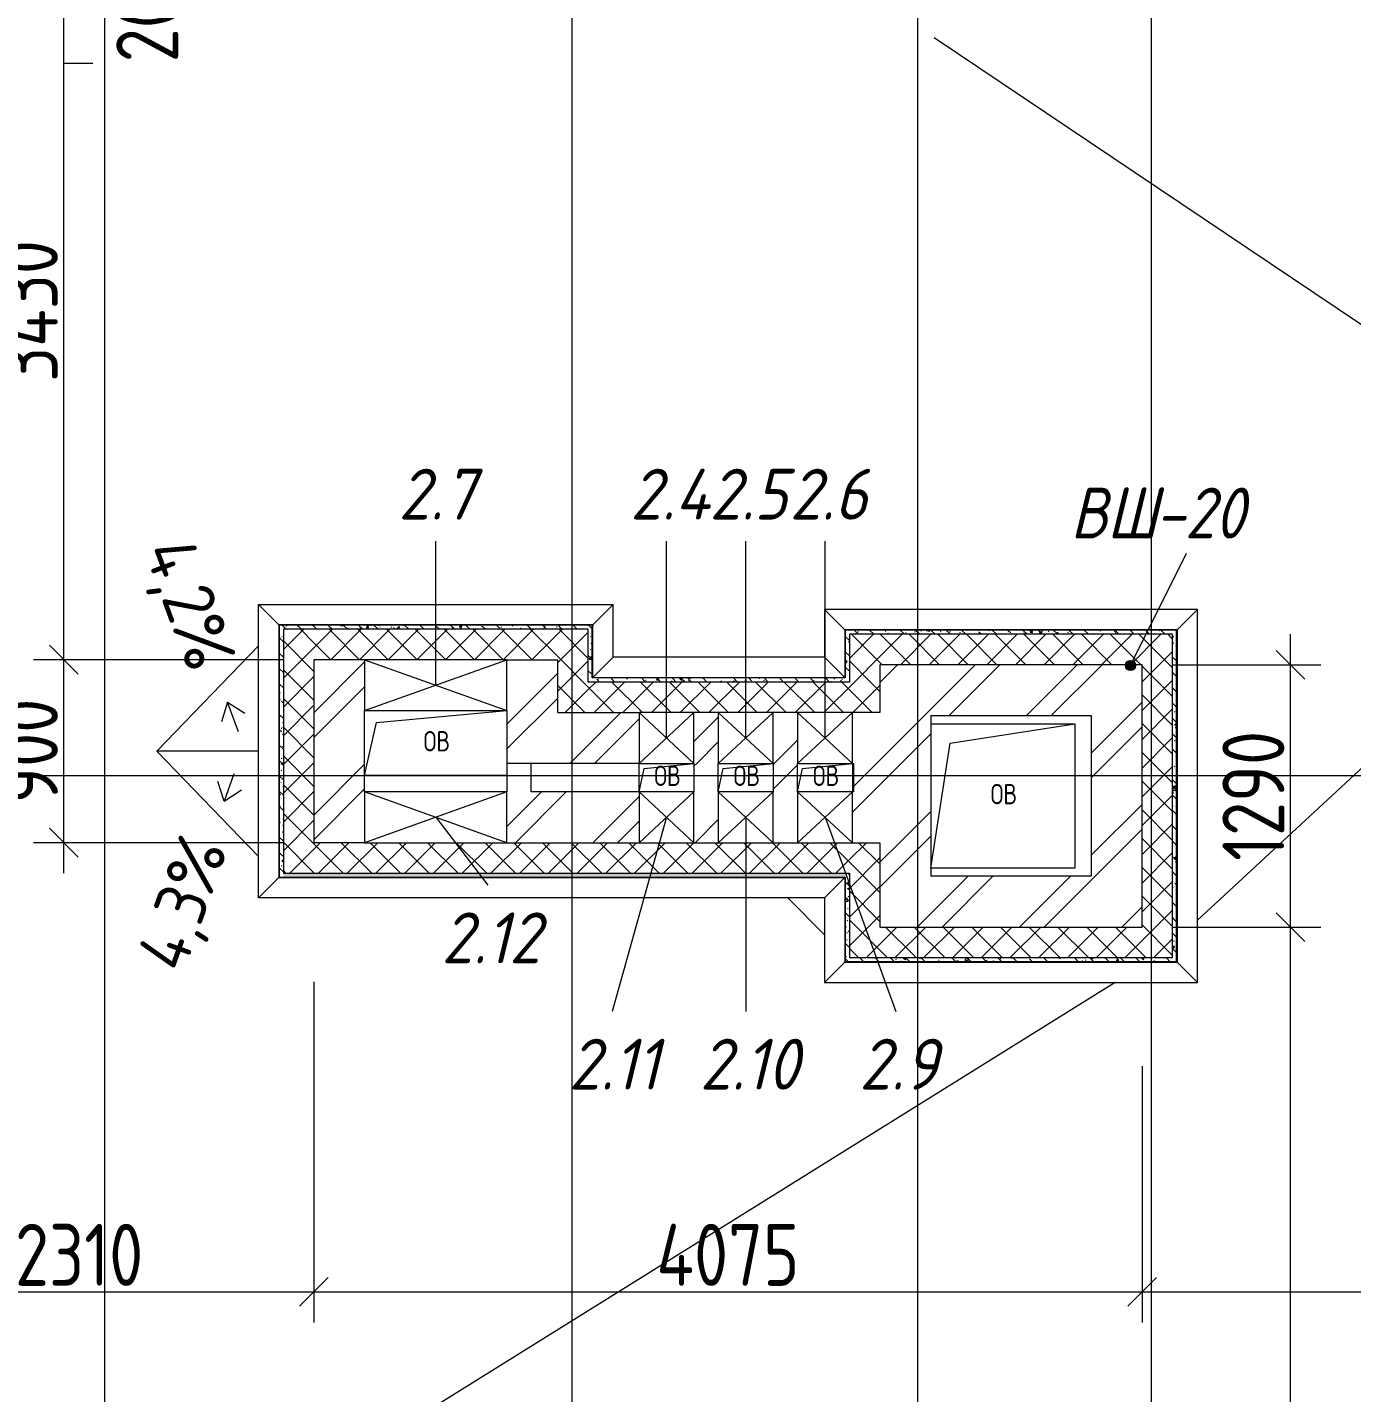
# Model space of a CAD drawing. Header units: millimetres. Extents: x -68946 to 690821, y -552984 to 293768.
# Drawn here: x 101087 to 107604, y -511241 to -504526 of the extents above; entities that cross this region are included whole.
import ezdxf

# ---------------------------------------------------------------- set-up
doc = ezdxf.new("R2010")
doc.units = ezdxf.units.MM
doc.linetypes.add('ADSK_Линия сетки', pattern=[2500, 2000, -250, 0, -250])
doc.layers.get('Defpoints').update_dxf_attribs({"color": 250})
for name, color, linetype, lineweight in [('Аннотация', 250, 'Continuous', 20), ('Крыша', 7, 'Continuous', 5), ('Марки окон', 7, 'Continuous', 9), ('Ограждение', 7, 'Continuous', 5), ('Окна', 7, 'Continuous', 5), ('Оси', 250, 'Continuous', 9), ('Перекрытие', 7, 'Continuous', 9), ('Размеры', 7, 'Continuous', 9), ('Стены внутренние', 7, 'Continuous', 9), ('Стены наружные', 7, 'Continuous', 9), ('Стены отделка', 7, 'Continuous', 13), ('Стены перегородки', 7, 'Continuous', 13), ('Стены штриховка', 250, 'Continuous', 9), ('Узлы', 250, 'Continuous', 18)]:
    doc.layers.add(name, color=color, linetype=linetype, lineweight=lineweight)
doc.styles.add('GOST Common_2', font='', dxfattribs={"width": 0.8, "height": 350})
doc.styles.add('GOST Common_I', font='', dxfattribs={"width": 0.9, "height": 250})
doc.styles.add('ISOCPEUR', font='isocpeur.ttf', dxfattribs={"width": 0.8, "height": 100})
doc.styles.add('ISOCPEUR_1', font='isocpeur.ttf', dxfattribs={"width": 0.9, "height": 250})
doc.styles.add('ISOCPEUR_I', font='isocpeui.ttf', dxfattribs={"width": 0.9, "height": 12.5})
doc.styles.add('А3', font='ГОСТ тип А.ttf')
doc.styles.get('GOST Common_2').set_extended_font_data('GOST Common')
doc.styles.get('GOST Common_I').set_extended_font_data('GOST Common', italic=True)
doc.dimstyles.new('ADSK_Основной_2_мм', dxfattribs={"dimscale": 304.8, "dimtxt": 201.142999, "dimasz": 0.463911, "dimexe": 0.492126, "dimexo": 0.492126, "dimgap": 0.098425, "dimtad": 1, "dimdec": 0, "dimdsep": 46, "dimtxsty": 'GOST Common_2', "dimblk1": 'OBLIQUE', "dimblk2": 'OBLIQUE', "dimsah": 1, "dimcen": 0.09, "dimdle": 0.492126, "dimazin": 0, "dimtfac": 1, "dimtdec": 4, "dimtix": 1, "dimtmove": 1, "dimatfit": 3, "dimfxl": 1, "dimtvp": 1, "dimtolj": 1, "dimtzin": 0, "dimlwd": 9, "dimlwe": 9, "dimarcsym": 2})
doc.dimstyles.new('ADSK_Основной_2_мм_1', dxfattribs={"dimscale": 304.8, "dimtxt": 201.142999, "dimasz": 0.463911, "dimexe": 0.492126, "dimexo": 0.492126, "dimgap": 0.098425, "dimtad": 1, "dimdec": 0, "dimdsep": 46, "dimtxsty": 'GOST Common_2', "dimblk1": 'OBLIQUE', "dimblk2": 'OBLIQUE', "dimsah": 1, "dimcen": 0.09, "dimdle": 0.492126, "dimazin": 0, "dimtfac": 1, "dimtdec": 4, "dimtix": 1, "dimtmove": 0, "dimatfit": 3, "dimfxl": 1, "dimtvp": 1, "dimtolj": 1, "dimtzin": 0, "dimlwd": 9, "dimlwe": 9, "dimarcsym": 2})
pattern_1 = [(45, (23667.23, -543980.64), (-251.4472, 251.4472), []), (45, (23667.23, -543599.64), (-251.4472, 251.4472), [])]
pattern_2 = [(45, (23667.23, -543980.64), (-70.71068, 70.71068), []), (135, (23667.23, -543980.64), (-70.71068, -70.71068), [])]
pattern_3 = [(135, (23667.23, -543980.64), (-75.43415, -75.43415), [106.68, -17.78, 3.556, -17.78]), (135, (23667.23, -543905.25), (-75.43415, -75.43415), []), (50, (23667.23, -543980.64), (127.52922, -11.15758), [13.335, -146.685]), (355, (23667.23, -543980.64), (-24.66966, 133.74002), [10.668, -117.348]), (100.451, (23677.86, -543981.57), (102.85973, 122.58178), [11.333, -124.663]), (46.184, (23667.23, -543945.08), (189.75516, -29.43036), [20.002, -220.027]), (96.636, (23683.04, -543947.53), (166.1822, 173.1996), [17, -186.995]), (351.184, (23667.23, -543945.08), (166.18393, 173.19757), [16.002, -176.022]), (21, (23685.01, -543953.97), (106.13027, -71.58603), [13.335, -146.685]), (326, (23685.01, -543953.97), (43.26188, 128.93175), [10.668, -117.348]), (71.451, (23693.85, -543959.94), (149.39198, 57.34505), [11.333, -124.663]), (37.5, (23667.23, -543980.64), (2.162228, 59.188357), [3.353, -112.573, 3.353, -115.773, -117.793]), (37.5, (23667.23, -543980.64), (2.162228, 59.188357), [-235.052, 3.353, -114.44]), (7.5, (23667.23, -543980.64), (46.773857, 70.126152), [3.353, -64.567, 3.353, -109.906, -44.895]), (7.5, (23667.23, -543980.64), (46.773857, 70.126152), [-181.178, 3.353, -41.542]), (327.5, (23627.58, -543980.64), (94.913671, -4.010093), [3.353, -41.097, 3.353, -135.331, -184.023]), (327.5, (23627.58, -543980.64), (94.913671, -4.010093), [-183.134, 3.353, -180.67]), (317.5, (23609.8, -543980.64), (103.69057, 17.79882), [3.353, -54.432, 3.353, -88.748, -130.683]), (317.5, (23609.8, -543980.64), (103.69057, 17.79882), [-149.885, 3.353, -127.33])]

# ---------------------------------------------------------------- blocks, each defined once
blk = doc.blocks.new('Ограждение - Ограждение-35939324-АР3_Кладочный план кровли _17_930 С2-3')
at = {"layer": 'Ограждение'}
for p, q in [((78557.9, 35173), (78557.9, 36617)), ((78657.9, 36517), (78557.9, 36617)), ((78557.9, 36617), (80302, 36617)), ((80202, 36517), (80302, 36617)), ((80302, 36357), (80302, 36617)), ((81443, 36492), (81343, 36592)), ((81343, 36592), (81343, 36357)), ((83177, 36592), (81343, 36592)), ((83177, 36592), (83077, 36492)), ((83177, 34758), (83177, 36592)), ((78657.9, 36517), (78657.9, 36515)), ((78659.9, 36517), (78657.9, 36517)), ((80202, 36517), (80200, 36517)), ((80202, 36517), (80202, 36515)), ((81443, 36490), (81443, 36492)), ((81443, 36492), (81445, 36492)), ((83075, 36492), (83077, 36492)), ((83077, 36492), (83077, 36490)), ((80202, 36257), (80302, 36357)), ((81343, 36357), (80302, 36357)), ((81443, 36257), (81343, 36357)), ((78657.9, 35273), (78557.9, 35173)), ((78657.9, 35275), (78657.9, 35273)), ((78657.9, 35273), (78659.9, 35273)), ((81343, 35173), (81443, 35273)), ((81343, 35173), (78557.9, 35173)), ((81343, 35173), (81343, 34758)), ((81443, 34858), (81343, 34758)), ((81443, 34858), (81443, 34860)), ((81445, 34858), (81443, 34858)), ((83077, 34858), (83075, 34858)), ((83077, 34860), (83077, 34858)), ((83077, 34858), (83177, 34758)), ((81343, 34758), (83177, 34758))]:
    blk.add_line(p, q, dxfattribs=at)
blk = doc.blocks.new('_Wn_-As_OpeningMEP_floor__Rectangular - _Wn_-As_OpeningMEP_floor__Rectangular-32466842-АР3_Кладочный план кровли _17_930 С2-3')
at = {"layer": 'Узлы', "lineweight": 5}
for p, q in [((-291.8, 151.8), (350, 210)), ((-350, -110), (-291.8, 151.8))]:
    blk.add_line(p, q, dxfattribs=at)
blk = doc.blocks.new('_Wn_-As_OpeningMEP_floor__Rectangular - _Wn_-As_OpeningMEP_floor__Rectangular-V30-АР3_Кладочный план кровли _17_930 С2-3')
at = {"layer": 'Узлы', "lineweight": 5}
for p, q in [((-135, -20), (-110.5, 95.5)), ((-110.5, 95.5), (135, 120))]:
    blk.add_line(p, q, dxfattribs=at)
blk = doc.blocks.new('_Wn_-As_OpeningMEP_floor__Rectangular - _Wn_-As_OpeningMEP_floor__Rectangular-37444768-АР3_Кладочный план кровли _17_930 С2-3')
at = {"layer": 'Узлы', "lineweight": 5}
for p, q in [((-259.9, 309.9), (355, 405)), ((-355, -305), (-259.9, 309.9))]:
    blk.add_line(p, q, dxfattribs=at)
blk = doc.blocks.new('_Wn_-As_OpeningMEP_wall__Rectangular - _Wn_-As_OpeningMEP_wall__Rectangular-38106020-АР3_Кладочный план кровли _17_930 С2-3')
at = {"layer": 'Узлы', "lineweight": 5}
for p, q in [((135, -125), (-135, 125)), ((135, 125), (-135, -125)), ((-135, 125), (-135, -125)), ((135, -125), (135, 125))]:
    blk.add_line(p, q, dxfattribs=at)
at = {"layer": 'Узлы'}
for p, q in [((135, 125), (-135, 125)), ((-135, 125), (-135, -125)), ((135, -125), (135, 125)), ((-135, -125), (135, -125))]:
    blk.add_line(p, q, dxfattribs=at)
blk = doc.blocks.new('_Wn_-As_OpeningMEP_wall__Rectangular - _Wn_-As_OpeningMEP_wall__Rectangular-38106554-АР3_Кладочный план кровли _17_930 С2-3')
at = {"layer": 'Узлы', "lineweight": 5}
for p, q in [((350, -125), (-350, 125)), ((350, 125), (-350, -125)), ((-350, 125), (-350, -125)), ((350, -125), (350, 125))]:
    blk.add_line(p, q, dxfattribs=at)
at = {"layer": 'Узлы'}
for p, q in [((350, 125), (-350, 125)), ((-350, 125), (-350, -125)), ((350, -125), (350, 125)), ((-350, -125), (350, -125))]:
    blk.add_line(p, q, dxfattribs=at)
blk = doc.blocks.new('_Wn_-As_OpeningMEP_floor__Rectangular - _Wn_-As_OpeningMEP_floor__Rectangular-38107255-АР3_Кладочный план кровли _17_930 С2-3')
at = {"layer": 'Узлы', "lineweight": 5}
for p, q in [((-259.9, 309.9), (355, 405)), ((-355, -305), (-259.9, 309.9))]:
    blk.add_line(p, q, dxfattribs=at)
blk = doc.blocks.new('_Oblique')
at = {"color": 0, "linetype": 'ByBlock', "lineweight": -2}
blk.add_line((-0.5, -0.5), (0.5, 0.5), dxfattribs=at)
blk = doc.blocks.new('*D6243')
at = {"layer": 'Defpoints', "color": 0, "lineweight": 30, "transparency": 16777216}
for p in [(102497.2, -509069.6), (100187.2, -509154.6), (102497.2, -510745.1)]:
    blk.add_point(p, dxfattribs=at)
at = {"layer": 'Размеры', "color": 0, "lineweight": 9, "transparency": 16777216}
for p, q in [((102497.2, -509219.6), (102497.2, -510895.1)), ((100187.2, -509304.6), (100187.2, -510895.1)), ((100037.2, -510745.1), (102647.2, -510745.1))]:
    blk.add_line(p, q, dxfattribs=at)
at = {"layer": 'Размеры', "color": 0, "lineweight": 9, "transparency": 16777216, "xscale": 141.4, "yscale": 141.4, "zscale": 141.4, "rotation": 180}
blk.add_blockref('_Oblique', (100187.2, -510745.1), dxfattribs=at)
at = {"layer": 'Размеры', "color": 0, "lineweight": 9, "transparency": 16777216, "xscale": 141.4, "yscale": 141.4, "zscale": 141.4}
blk.add_blockref('_Oblique', (102497.2, -510745.1), dxfattribs=at)
at = {"layer": 'Размеры', "color": 0, "transparency": 16777216, "insert": (101342.2, -510562.7), "char_height": 304.8, "width": 605.475, "attachment_point": 5, "style": 'А3'}
blk.add_mtext('\\A1;2310', dxfattribs=at)
blk = doc.blocks.new('*D6244')
at = {"layer": 'Defpoints', "color": 0, "lineweight": 30, "transparency": 16777216}
for p in [(102497.2, -509069.6), (106572.2, -509484.6), (106572.2, -510745.1)]:
    blk.add_point(p, dxfattribs=at)
at = {"layer": 'Размеры', "color": 0, "lineweight": 9, "transparency": 16777216}
for p, q in [((102497.2, -509219.6), (102497.2, -510895.1)), ((106572.2, -509634.6), (106572.2, -510895.1)), ((102347.2, -510745.1), (106722.2, -510745.1))]:
    blk.add_line(p, q, dxfattribs=at)
at = {"layer": 'Размеры', "color": 0, "lineweight": 9, "transparency": 16777216, "xscale": 141.4, "yscale": 141.4, "zscale": 141.4, "rotation": 180}
blk.add_blockref('_Oblique', (102497.2, -510745.1), dxfattribs=at)
at = {"layer": 'Размеры', "color": 0, "lineweight": 9, "transparency": 16777216, "xscale": 141.4, "yscale": 141.4, "zscale": 141.4}
blk.add_blockref('_Oblique', (106572.2, -510745.1), dxfattribs=at)
at = {"layer": 'Размеры', "color": 0, "transparency": 16777216, "insert": (104534.7, -510562.7), "char_height": 304.8, "width": 625.93, "attachment_point": 5, "style": 'А3'}
blk.add_mtext('\\A1;4075', dxfattribs=at)
blk = doc.blocks.new('*D6245')
at = {"layer": 'Defpoints', "color": 0, "lineweight": 30, "transparency": 16777216}
for p in [(109547.3, -508965.6), (106572.2, -509484.6), (109547.3, -510745.1)]:
    blk.add_point(p, dxfattribs=at)
at = {"layer": 'Размеры', "color": 0, "lineweight": 9, "transparency": 16777216}
for p, q in [((109547.3, -509115.6), (109547.3, -510895.1)), ((106572.2, -509634.6), (106572.2, -510895.1)), ((106422.2, -510745.1), (109697.3, -510745.1))]:
    blk.add_line(p, q, dxfattribs=at)
at = {"layer": 'Размеры', "color": 0, "lineweight": 9, "transparency": 16777216, "xscale": 141.4, "yscale": 141.4, "zscale": 141.4, "rotation": 180}
blk.add_blockref('_Oblique', (106572.2, -510745.1), dxfattribs=at)
at = {"layer": 'Размеры', "color": 0, "lineweight": 9, "transparency": 16777216, "xscale": 141.4, "yscale": 141.4, "zscale": 141.4}
blk.add_blockref('_Oblique', (109547.3, -510745.1), dxfattribs=at)
at = {"layer": 'Размеры', "color": 0, "transparency": 16777216, "insert": (108059.8, -510562.7), "char_height": 304.8, "width": 605.475, "attachment_point": 5, "style": 'А3'}
blk.add_mtext('\\A1;2975', dxfattribs=at)
blk = doc.blocks.new('*D6372')
at = {"layer": 'Defpoints', "color": 0, "lineweight": 30, "transparency": 16777216}
for p in [(106572.2, -508950.6), (107302.4, -508950.6), (107202.4, -517555.6)]:
    blk.add_point(p, dxfattribs=at)
at = {"layer": 'Размеры', "color": 0, "lineweight": 9, "transparency": 16777216}
for p, q in [((107302.4, -517705.6), (107302.4, -508800.6)), ((106722.2, -508950.6), (107452.4, -508950.6)), ((107352.4, -517555.6), (107452.4, -517555.6))]:
    blk.add_line(p, q, dxfattribs=at)
at = {"layer": 'Размеры', "color": 0, "lineweight": 9, "transparency": 16777216, "xscale": 141.4, "yscale": 141.4, "zscale": 141.4}
for p, rotation in [((107302.4, -508950.6), 90), ((107302.4, -517555.6), 270)]:
    blk.add_blockref('_Oblique', p, dxfattribs=dict(at, rotation=rotation))
at = {"layer": 'Размеры', "color": 0, "transparency": 16777216, "insert": (107120, -513253.1), "char_height": 304.8, "width": 605.475, "attachment_point": 5, "rotation": 90, "style": 'А3'}
blk.add_mtext('\\A1;8605', dxfattribs=at)
blk = doc.blocks.new('*D6373')
at = {"layer": 'Defpoints', "color": 0, "lineweight": 30, "transparency": 16777216}
for p in [(106572.2, -507660.6), (107302.4, -507660.6), (106572.2, -508950.6)]:
    blk.add_point(p, dxfattribs=at)
at = {"layer": 'Размеры', "color": 0, "lineweight": 9, "transparency": 16777216}
for p, q in [((107302.4, -509100.6), (107302.4, -507510.6)), ((106722.2, -507660.6), (107452.4, -507660.6)), ((106722.2, -508950.6), (107452.4, -508950.6))]:
    blk.add_line(p, q, dxfattribs=at)
at = {"layer": 'Размеры', "color": 0, "lineweight": 9, "transparency": 16777216, "xscale": 141.4, "yscale": 141.4, "zscale": 141.4}
for p, rotation in [((107302.4, -507660.6), 90), ((107302.4, -508950.6), 270)]:
    blk.add_blockref('_Oblique', p, dxfattribs=dict(at, rotation=rotation))
at = {"layer": 'Размеры', "color": 0, "transparency": 16777216, "insert": (107120, -508305.6), "char_height": 304.8, "width": 560.473, "attachment_point": 5, "rotation": 90, "style": 'А3'}
blk.add_mtext('\\A1;1290', dxfattribs=at)
blk = doc.blocks.new('*D6374')
at = {"layer": 'Defpoints', "color": 0, "lineweight": 30, "transparency": 16777216}
for p in [(101267.6, -507635.6), (102497.2, -507635.6), (102497.2, -508535.6)]:
    blk.add_point(p, dxfattribs=at)
at = {"layer": 'Размеры', "color": 0, "lineweight": 9, "transparency": 16777216}
for p, q in [((101267.6, -508685.6), (101267.6, -507485.6)), ((102347.2, -507635.6), (101117.6, -507635.6)), ((102347.2, -508535.6), (101117.6, -508535.6))]:
    blk.add_line(p, q, dxfattribs=at)
at = {"layer": 'Размеры', "color": 0, "lineweight": 9, "transparency": 16777216, "xscale": 141.4, "yscale": 141.4, "zscale": 141.4}
for p, rotation in [((101267.6, -507635.6), 90), ((101267.6, -508535.6), 270)]:
    blk.add_blockref('_Oblique', p, dxfattribs=dict(at, rotation=rotation))
at = {"layer": 'Размеры', "color": 0, "transparency": 16777216, "insert": (101085.2, -508085.6), "char_height": 304.8, "width": 454.106, "attachment_point": 5, "rotation": 90, "style": 'А3'}
blk.add_mtext('\\A1;900', dxfattribs=at)
blk = doc.blocks.new('*D6375')
at = {"layer": 'Defpoints', "color": 0, "lineweight": 30, "transparency": 16777216}
for p in [(101167.6, -504205.6), (101267.6, -504205.6), (102497.2, -507635.6)]:
    blk.add_point(p, dxfattribs=at)
at = {"layer": 'Размеры', "color": 0, "lineweight": 9, "transparency": 16777216}
for p, q in [((101267.6, -507785.6), (101267.6, -504055.6)), ((101317.6, -504205.6), (101417.6, -504205.6)), ((102347.2, -507635.6), (101117.6, -507635.6))]:
    blk.add_line(p, q, dxfattribs=at)
at = {"layer": 'Размеры', "color": 0, "lineweight": 9, "transparency": 16777216, "xscale": 141.4, "yscale": 141.4, "zscale": 141.4}
for p, rotation in [((101267.6, -504205.6), 90), ((101267.6, -507635.6), 270)]:
    blk.add_blockref('_Oblique', p, dxfattribs=dict(at, rotation=rotation))
at = {"layer": 'Размеры', "color": 0, "transparency": 16777216, "insert": (101085.2, -505920.6), "char_height": 304.8, "width": 625.93, "attachment_point": 5, "rotation": 90, "style": 'А3'}
blk.add_mtext('\\A1;3430', dxfattribs=at)
blk = doc.blocks.new('*D6376')
at = {"layer": 'Defpoints', "color": 0, "lineweight": 30, "transparency": 16777216}
for p in [(101167.6, -504005.6), (101267.6, -504005.6), (101167.6, -504205.6)]:
    blk.add_point(p, dxfattribs=at)
at = {"layer": 'Размеры', "color": 0, "lineweight": 9, "transparency": 16777216}
for p, q in [((101267.6, -504355.6), (101267.6, -503855.6)), ((101317.6, -504005.6), (101417.6, -504005.6)), ((101267.6, -504704.1), (101267.6, -504205.6)), ((101317.6, -504205.6), (101417.6, -504205.6)), ((101409, -504704.1), (101267.6, -504704.1))]:
    blk.add_line(p, q, dxfattribs=at)
at = {"layer": 'Размеры', "color": 0, "lineweight": 9, "transparency": 16777216, "xscale": 141.4, "yscale": 141.4, "zscale": 141.4}
for p, rotation in [((101267.6, -504005.6), 90), ((101267.6, -504205.6), 270)]:
    blk.add_blockref('_Oblique', p, dxfattribs=dict(at, rotation=rotation))
at = {"layer": 'Размеры', "color": 0, "transparency": 16777216, "insert": (101525.3, -504698), "char_height": 304.8, "width": 454.106, "attachment_point": 1, "rotation": 90, "line_spacing_factor": 1.022761, "style": 'А3'}
blk.add_mtext('\\A1;200', dxfattribs=at)

msp = doc.modelspace()

# ---------------------------------------------------------------- hatches: boundary and pattern name
at = {"layer": 'Аннотация'}
h = msp.add_hatch(color=256, dxfattribs=at)
edge = h.paths.add_edge_path()
edge.add_arc((106515.4665, -507663.9267), 25, 0, 360)
at = {"layer": 'Стены внутренние', "lineweight": 5}
h = msp.add_hatch(dxfattribs=at)
h.set_pattern_fill('FP_43', color=256, style=0, pattern_type=2)
h.set_pattern_definition(pattern_1)
h.paths.add_polyline_path([(102747.1762, -508535.6404), (102747.1762, -507635.6404), (102497.1762, -507635.6404), (102497.1762, -508535.6404), (102664.5448, -508535.6404)])
h = msp.add_hatch(dxfattribs=at)
h.set_pattern_fill('FP_43', color=256, style=0, pattern_type=2)
h.set_pattern_definition(pattern_1)
h.paths.add_polyline_path([(103447.2298, -508145.6404), (103697.2298, -508145.6404), (103697.2298, -507635.6404), (103447.2298, -507635.6404), (103447.2298, -507885.6404)])
h = msp.add_hatch(dxfattribs=at)
h.set_pattern_fill('FP_43', color=256, style=0, pattern_type=2)
h.set_pattern_definition(pattern_1)
h.paths.add_polyline_path([(105500.0298, -508145.6404), (105532.2298, -508145.6404), (105532.2298, -507660.6404), (105282.2298, -507660.6404), (105282.2298, -508145.6404)])
h = msp.add_hatch(dxfattribs=at)
h.set_pattern_fill('FP_43', color=256, style=0, pattern_type=2)
h.set_pattern_definition(pattern_1)
h.paths.add_polyline_path([(106322.2298, -507910.6404), (106572.2298, -507910.6404), (106572.2298, -507660.6404), (105532.2298, -507660.6404), (105532.2298, -507910.6404), (106208.901, -507910.6404)])
h = msp.add_hatch(dxfattribs=at)
h.set_pattern_fill('FP_43', color=256, style=0, pattern_type=2)
h.set_pattern_definition(pattern_1)
h.paths.add_polyline_path([(103697.2298, -508145.6404), (104097.2298, -508145.6404), (104097.2298, -507895.6404), (103697.2298, -507895.6404)])
h.paths.add_polyline_path([(105282.2298, -508145.6404), (105282.2298, -507895.6404), (105147.2298, -507895.6404), (105147.2298, -508145.6404), (105152.2298, -508145.6404)])
h.paths.add_polyline_path([(104367.2298, -508145.6404), (104487.2298, -508145.6404), (104487.2298, -507895.6404), (104367.2298, -507895.6404), (104367.2298, -508097.0967)])
h.paths.add_polyline_path([(104877.2298, -508145.6404), (104877.2298, -507895.6404), (104757.2298, -507895.6404), (104757.2298, -508145.6404), (104791.1585, -508145.6404)])
h = msp.add_hatch(dxfattribs=at)
h.set_pattern_fill('FP_43', color=256, style=0, pattern_type=2)
h.set_pattern_definition(pattern_1)
h.paths.add_polyline_path([(106572.2298, -508950.6404), (106572.2298, -507910.6404), (106322.2298, -507910.6404), (106322.2298, -508950.6404)])
h = msp.add_hatch(dxfattribs=at)
h.set_pattern_fill('FP_43', color=256, style=0, pattern_type=2)
h.set_pattern_definition(pattern_1)
h.paths.add_polyline_path([(104367.2298, -508285.6404), (104487.2298, -508285.6404), (104487.2298, -508145.6404), (104367.2298, -508145.6404), (104367.2298, -508233.5988)])
h = msp.add_hatch(dxfattribs=at)
h.set_pattern_fill('FP_43', color=256, style=0, pattern_type=2)
h.set_pattern_definition(pattern_1)
h.paths.add_polyline_path([(104757.2298, -508285.6404), (104877.2298, -508285.6404), (104877.2298, -508145.6404), (104757.2298, -508145.6404), (104757.2298, -508233.5988)])
h = msp.add_hatch(dxfattribs=at)
h.set_pattern_fill('FP_43', color=256, style=0, pattern_type=2)
h.set_pattern_definition(pattern_1)
h.paths.add_polyline_path([(105152.2298, -508285.6404), (105532.2298, -508285.6404), (105532.2298, -508145.6404), (105152.2298, -508145.6404), (105152.2298, -508233.5988)])
h = msp.add_hatch(dxfattribs=at)
h.set_pattern_fill('FP_43', color=256, style=0, pattern_type=2)
h.set_pattern_definition(pattern_1)
h.paths.add_polyline_path([(105500.0298, -508535.6404), (105532.2298, -508535.6404), (105532.2298, -508285.6404), (105147.2298, -508285.6404), (105147.2298, -508535.6404), (105282.2298, -508535.6404)])
h.paths.add_polyline_path([(104082.2873, -508535.6404), (104097.2298, -508535.6404), (104097.2298, -508285.6404), (103447.1762, -508285.6595), (103447.1762, -508535.6404)])
h.paths.add_polyline_path([(104367.2298, -508535.6404), (104487.2298, -508535.6404), (104487.2298, -508285.6404), (104367.2298, -508285.6404), (104367.2298, -508415.258)])
h.paths.add_polyline_path([(104757.2298, -508535.6404), (104877.2298, -508535.6404), (104877.2298, -508285.6404), (104757.2298, -508285.6404), (104757.2298, -508478.4466)])
h = msp.add_hatch(dxfattribs=at)
h.set_pattern_fill('FP_43', color=256, style=0, pattern_type=2)
h.set_pattern_definition(pattern_1)
h.paths.add_polyline_path([(105532.2298, -508700.6404), (105532.2298, -508535.6404), (105282.2298, -508535.6404), (105282.2298, -508700.6404), (105500.0298, -508700.6404)])
h = msp.add_hatch(dxfattribs=at)
h.set_pattern_fill('FP_43', color=256, style=0, pattern_type=2)
h.set_pattern_definition(pattern_1)
h.paths.add_polyline_path([(106322.2298, -508950.6404), (106322.2298, -508700.6404), (105282.2298, -508700.6404), (105282.2298, -508950.6404), (105500.0298, -508950.6404)])
at = {"layer": 'Стены наружные', "lineweight": 5}
h = msp.add_hatch(dxfattribs=at)
h.set_pattern_fill('FP_48', color=256, style=0, pattern_type=2)
h.set_pattern_definition(pattern_3)
h.paths.add_polyline_path([(102327.1762, -508705.6404), (102347.1762, -508705.6404), (102347.1762, -507465.6404), (102327.1762, -507465.6404), (102327.1762, -507681.1631)])
h = msp.add_hatch(dxfattribs=at)
h.set_pattern_fill('FP_48', color=256, style=0, pattern_type=2)
h.set_pattern_definition(pattern_3)
h.paths.add_polyline_path([(103697.2298, -507485.6404), (103847.2298, -507485.6404), (103847.2298, -507463.6404), (103697.2298, -507463.6404), (103697.2298, -507465.6404), (102497.1762, -507465.6404), (102497.1762, -507463.6404), (102347.1762, -507463.6404), (102347.1762, -507485.6404), (102664.5448, -507485.6404)])
h = msp.add_hatch(dxfattribs=at)
h.set_pattern_fill('FP_33', color=256, style=0, pattern_type=2)
h.set_pattern_definition(pattern_2)
h.paths.add_polyline_path([(102497.1762, -508685.6404), (102497.1762, -507485.6404), (102347.1762, -507485.6404), (102347.1762, -508685.6404)])
h = msp.add_hatch(dxfattribs=at)
h.set_pattern_fill('FP_33', color=256, style=0, pattern_type=2)
h.set_pattern_definition(pattern_2)
h.paths.add_polyline_path([(102664.5448, -507635.6404), (103697.2298, -507635.6404), (103697.2298, -507485.6404), (102497.1762, -507485.6404), (102497.1762, -507635.6404)])
h = msp.add_hatch(dxfattribs=at)
h.set_pattern_fill('FP_33', color=256, style=0, pattern_type=2)
h.set_pattern_definition(pattern_2)
h.paths.add_polyline_path([(103847.2298, -507895.6404), (103847.2298, -507485.6404), (103697.2298, -507485.6404), (103697.2298, -507895.6404)])
h = msp.add_hatch(dxfattribs=at)
h.set_pattern_fill('FP_48', color=256, style=0, pattern_type=2)
h.set_pattern_definition(pattern_3)
h.paths.add_polyline_path([(103867.2298, -507745.6404), (103867.2298, -507465.6404), (103847.2298, -507465.6404), (103847.2298, -507745.6404)])
h = msp.add_hatch(dxfattribs=at)
h.set_pattern_fill('FP_48', color=256, style=0, pattern_type=2)
h.set_pattern_definition(pattern_3)
h.paths.add_polyline_path([(105112.2298, -507725.6404), (105132.2298, -507725.6404), (105132.2298, -507490.6404), (105112.2298, -507490.6404), (105112.2298, -507723.6404)])
h = msp.add_hatch(dxfattribs=at)
h.set_pattern_fill('FP_48', color=256, style=0, pattern_type=2)
h.set_pattern_definition(pattern_3)
h.paths.add_polyline_path([(106742.2298, -507510.6404), (106742.2298, -507490.6404), (105282.2298, -507490.6404), (105282.2298, -507488.6404), (105132.2298, -507488.6404), (105132.2298, -507510.6404), (106722.2298, -507510.6404)])
h = msp.add_hatch(dxfattribs=at)
h.set_pattern_fill('FP_33', color=256, style=0, pattern_type=2)
h.set_pattern_definition(pattern_2)
h.paths.add_polyline_path([(105282.2298, -507745.6404), (105282.2298, -507510.6404), (105132.2298, -507510.6404), (105132.2298, -507745.6404)])
h = msp.add_hatch(dxfattribs=at)
h.set_pattern_fill('FP_33', color=256, style=0, pattern_type=2)
h.set_pattern_definition(pattern_2)
h.paths.add_polyline_path([(105282.2298, -507660.6404), (106722.2298, -507660.6404), (106722.2298, -507510.6404), (105282.2298, -507510.6404)])
h = msp.add_hatch(dxfattribs=at)
h.set_pattern_fill('FP_48', color=256, style=0, pattern_type=2)
h.set_pattern_definition(pattern_3)
h.paths.add_polyline_path([(106742.2298, -509120.6404), (106742.2298, -507660.6404), (106744.2298, -507660.6404), (106744.2298, -507510.6404), (106722.2298, -507510.6404), (106722.2298, -509120.6404)])
h = msp.add_hatch(dxfattribs=at)
h.set_pattern_fill('FP_33', color=256, style=0, pattern_type=2)
h.set_pattern_definition(pattern_2)
h.paths.add_polyline_path([(106722.2298, -509100.6404), (106722.2298, -507660.6404), (106572.2298, -507660.6404), (106572.2298, -509100.6404)])
h = msp.add_hatch(dxfattribs=at)
h.set_pattern_fill('FP_33', color=256, style=0, pattern_type=2)
h.set_pattern_definition(pattern_2)
h.paths.add_polyline_path([(104097.2298, -507895.6404), (105282.2298, -507895.6404), (105282.2298, -507745.6404), (103847.2298, -507745.6404), (103847.2298, -507895.6404), (104082.2873, -507895.6404)])
h = msp.add_hatch(dxfattribs=at)
h.set_pattern_fill('FP_48', color=256, style=0, pattern_type=2)
h.set_pattern_definition(pattern_3)
h.paths.add_polyline_path([(103869.2298, -507745.6404), (105132.2298, -507745.6404), (105132.2298, -507725.6404), (103867.2298, -507725.6404), (103867.2298, -507745.6404)])
h = msp.add_hatch(dxfattribs=at)
h.set_pattern_fill('FP_33', color=256, style=0, pattern_type=2)
h.set_pattern_definition(pattern_2)
h.paths.add_polyline_path([(105110.2298, -508685.6404), (105132.2298, -508685.6404), (105132.2298, -508535.6404), (102497.1762, -508535.6404), (102497.1762, -508685.6404), (104791.1585, -508685.6404)])
h = msp.add_hatch(dxfattribs=at)
h.set_pattern_fill('FP_33', color=256, style=0, pattern_type=2)
h.set_pattern_definition(pattern_2)
h.paths.add_polyline_path([(105282.2298, -509100.6404), (105282.2298, -508535.6404), (105132.2298, -508535.6404), (105132.2298, -509100.6404)])
h = msp.add_hatch(dxfattribs=at)
h.set_pattern_fill('FP_48', color=256, style=0, pattern_type=2)
h.set_pattern_definition(pattern_3)
h.paths.add_polyline_path([(102497.1762, -508707.6404), (102497.1762, -508705.6404), (105112.2298, -508705.6404), (105112.2298, -508685.6404), (102347.1762, -508685.6404), (102347.1762, -508707.6404)])
h = msp.add_hatch(dxfattribs=at)
h.set_pattern_fill('FP_48', color=256, style=0, pattern_type=2)
h.set_pattern_definition(pattern_3)
h.paths.add_polyline_path([(105132.2298, -509120.6404), (105132.2298, -508685.6404), (105112.2298, -508685.6404), (105112.2298, -509120.6404)])
h = msp.add_hatch(dxfattribs=at)
h.set_pattern_fill('FP_33', color=256, style=0, pattern_type=2)
h.set_pattern_definition(pattern_2)
h.paths.add_polyline_path([(106572.2298, -509100.6404), (106572.2298, -508950.6404), (105282.2298, -508950.6404), (105282.2298, -509100.6404), (105500.0298, -509100.6404)])
h = msp.add_hatch(dxfattribs=at)
h.set_pattern_fill('FP_48', color=256, style=0, pattern_type=2)
h.set_pattern_definition(pattern_3)
h.paths.add_polyline_path([(105132.2298, -509122.6404), (105282.2298, -509122.6404), (105282.2298, -509120.6404), (106572.2298, -509120.6404), (106572.2298, -509122.6404), (106722.2298, -509122.6404), (106722.2298, -509100.6404), (105132.2298, -509100.6404), (105132.2298, -509120.6404)])

# ---------------------------------------------------------------- linework, layer by layer
at = {"layer": 'Аннотация'}
msp.add_line((106515.4665, -507663.9267), (106791.481, -507111.9353), dxfattribs=at)
msp.add_circle((106515.4665, -507663.9267), 25, dxfattribs=at)
at = {"layer": 'Крыша'}
for p, q in [((105549.5773, -504575.6404), (108842.1207, -506787.9803)), ((108861.1477, -507049.1907), (106844.2298, -508916.0338)), ((101725.1762, -508085.6404), (102225.1762, -507567.3071)), ((102225.1762, -508603.9737), (101725.1762, -508085.6404)), ((102225.1762, -508085.6404), (101725.1762, -508085.6404)), ((105010.2298, -508988.6404), (104829.2298, -508807.6404)), ((106439.4366, -509222.6404), (94533.8669, -516637.3638))]:
    msp.add_line(p, q, dxfattribs=at)
at = {"layer": 'Марки окон'}
for p, q in [((103097.1762, -507760.6404), (103097.2074, -507052.9091)), ((104232.2298, -508020.6404), (104232.2298, -507052.9091)), ((104622.2298, -508020.6404), (104622.2485, -507052.9091)), ((105012.2298, -508020.6404), (105012.2361, -507052.9091)), ((103097.1762, -508410.6404), (103353.6426, -508744.983)), ((104232.2298, -508410.6404), (103964.5981, -509366.1997)), ((104622.2298, -508410.6404), (104622.2298, -509366.1997)), ((105012.2298, -508410.6404), (105359.9208, -509366.1997))]:
    msp.add_line(p, q, dxfattribs=at)
at = {"layer": 'Оси', "linetype": 'ADSK_Линия сетки', "ltscale": 100}
for p, q in [((101467.2298, -482778.6358), (101467.2298, -548529.072)), ((103767.2298, -482778.6358), (103767.2298, -547719.4803)), ((105467.2298, -482778.6358), (105467.2298, -547719.4803)), ((106617.23, -482778.6358), (106617.23, -547719.4803)), ((88763.207, -508205.64), (180488.1093, -508205.64))]:
    msp.add_line(p, q, dxfattribs=at)
at = {"layer": 'Перекрытие'}
for p, q in [((102747.1762, -507885.6995), (103447.1762, -507885.6995)), ((103447.1762, -507885.6995), (103447.1762, -508205.6995)), ((105532.2298, -507950.6404), (106242.2298, -507950.6404)), ((106242.2298, -507950.6404), (106242.2298, -508660.6404)), ((104097.2298, -508285.6404), (104097.2298, -508145.6404)), ((105147.2298, -508145.6404), (105147.2298, -508285.6404)), ((103447.1762, -508205.6995), (102747.1762, -508205.6995)), ((106242.2298, -508660.6404), (105532.2298, -508660.6404))]:
    msp.add_line(p, q, dxfattribs=at)
at = {"layer": 'Размеры'}
for p, q in [((102072.5063, -507844.4656), (102042.7326, -507940.8076)), ((102072.5063, -507844.4656), (102157.8596, -507898.1599)), ((102126.623, -507990.553), (102072.5063, -507844.4656)), ((102055.9509, -508330.9773), (102025.185, -508234.9475)), ((102104.139, -508196.6567), (102055.9509, -508330.9773)), ((102055.9509, -508330.9773), (102140.7457, -508276.4054))]:
    msp.add_line(p, q, dxfattribs=at)
at = {"layer": 'Стены отделка', "lineweight": 5}
for p, q in [((102325.1762, -507465.6404), (102325.1762, -508705.6404)), ((103867.2298, -507463.6404), (102327.1762, -507463.6404)), ((103869.2298, -507723.6404), (103869.2298, -507463.6404)), ((105110.2298, -507490.6404), (105110.2298, -507723.6404)), ((106742.2298, -507488.6404), (105112.2298, -507488.6404)), ((106744.2298, -507490.6404), (106744.2298, -509120.6404)), ((103869.2298, -507723.6404), (105110.2298, -507723.6404)), ((102327.1762, -508707.6404), (105110.2298, -508707.6404)), ((105110.2298, -508707.6404), (105110.2298, -509122.6404)), ((105112.2298, -509122.6404), (106742.2298, -509122.6404))]:
    msp.add_line(p, q, dxfattribs=at)
at = {"layer": 'Стены перегородки'}
for p, q in [((102497.1762, -507635.6404), (102497.1762, -508535.6404)), ((102747.1762, -507635.6404), (102497.1762, -507635.6404)), ((103447.2298, -507635.6404), (103697.2298, -507635.6404)), ((103697.2298, -507895.6404), (103697.2298, -507635.6404)), ((106572.2298, -507660.6404), (105282.2298, -507660.6404)), ((105282.2298, -507660.6404), (105282.2298, -507895.6404)), ((106572.2298, -508950.6404), (106572.2298, -507660.6404)), ((102747.1762, -508285.6404), (102747.1762, -507885.6404)), ((103447.2298, -507885.6404), (103447.2298, -508285.6404)), ((103697.2298, -507895.6404), (104097.2298, -507895.6404)), ((104487.2298, -507895.6404), (104367.2298, -507895.6404)), ((104877.2298, -507895.6404), (104757.2298, -507895.6404)), ((105282.2298, -507895.6404), (105147.2298, -507895.6404)), ((105532.2298, -507910.6404), (105532.2298, -508700.6404)), ((105532.2298, -507910.6404), (106322.2298, -507910.6404)), ((106322.2298, -507910.6404), (106322.2298, -508700.6404)), ((104097.2298, -508145.6404), (103447.2298, -508145.6404)), ((103567.2298, -508285.6404), (103567.2298, -508145.6404)), ((104367.2298, -508145.6404), (104367.2298, -508285.6404)), ((104487.2298, -508285.6404), (104487.2298, -508145.6404)), ((104757.2298, -508145.6404), (104757.2298, -508285.6404)), ((104877.2298, -508285.6404), (104877.2298, -508145.6404)), ((105147.2298, -508145.6404), (105152.2298, -508145.6404)), ((105152.2298, -508145.6404), (105152.2298, -508285.6404)), ((104097.2298, -508285.6404), (103567.2298, -508285.6404)), ((105152.2298, -508285.6404), (105147.2298, -508285.6404)), ((102747.1762, -508535.6404), (102497.1762, -508535.6404)), ((103447.1762, -508535.6404), (104097.2298, -508535.6404)), ((104367.2298, -508535.6404), (104487.2298, -508535.6404)), ((104757.2298, -508535.6404), (104877.2298, -508535.6404)), ((105147.2298, -508535.6404), (105282.2298, -508535.6404)), ((105282.2298, -508535.6404), (105282.2298, -508950.6404)), ((106322.2298, -508700.6404), (105532.2298, -508700.6404)), ((105282.2298, -508950.6404), (106572.2298, -508950.6404))]:
    msp.add_line(p, q, dxfattribs=at)
at = {"layer": 'Стены штриховка'}
for p, q in [((102327.1762, -507463.6404), (102325.1762, -507463.6404)), ((102325.1762, -507463.6404), (102325.1762, -507465.6404)), ((103869.2298, -507465.6404), (102325.1762, -507465.6404)), ((102327.1762, -507463.6404), (102327.1762, -508707.6404)), ((102347.1762, -507465.6404), (102347.1762, -507463.6404)), ((102347.1762, -507485.6404), (102347.1762, -508685.6404)), ((103847.2298, -507485.6404), (102347.1762, -507485.6404)), ((103847.2298, -507463.6404), (103847.2298, -507465.6404)), ((103847.2298, -507745.6404), (103847.2298, -507485.6404)), ((103869.2298, -507463.6404), (103867.2298, -507463.6404)), ((103867.2298, -507725.6404), (103867.2298, -507463.6404)), ((105112.2298, -507488.6404), (105110.2298, -507488.6404)), ((105110.2298, -507488.6404), (105110.2298, -507490.6404)), ((106744.2298, -507490.6404), (105110.2298, -507490.6404)), ((105112.2298, -507488.6404), (105112.2298, -507725.6404)), ((105132.2298, -507490.6404), (105132.2298, -507488.6404)), ((105132.2298, -507510.6404), (105132.2298, -507745.6404)), ((106722.2298, -507510.6404), (105132.2298, -507510.6404)), ((106722.2298, -509100.6404), (106722.2298, -507510.6404)), ((106744.2298, -507488.6404), (106742.2298, -507488.6404)), ((106742.2298, -509122.6404), (106742.2298, -507488.6404)), ((106742.2298, -507510.6404), (106744.2298, -507510.6404)), ((106744.2298, -507490.6404), (106744.2298, -507488.6404)), ((105132.2298, -507745.6404), (103847.2298, -507745.6404)), ((105112.2298, -507725.6404), (103867.2298, -507725.6404)), ((102325.1762, -508705.6404), (102325.1762, -508707.6404)), ((102325.1762, -508705.6404), (105112.2298, -508705.6404)), ((102325.1762, -508707.6404), (102327.1762, -508707.6404)), ((102347.1762, -508685.6404), (105132.2298, -508685.6404)), ((102347.1762, -508707.6404), (102347.1762, -508705.6404)), ((105112.2298, -508705.6404), (105112.2298, -509122.6404)), ((105132.2298, -508685.6404), (105132.2298, -509100.6404)), ((105110.2298, -509120.6404), (106744.2298, -509120.6404)), ((105110.2298, -509122.6404), (105112.2298, -509122.6404)), ((105132.2298, -509100.6404), (106722.2298, -509100.6404)), ((105132.2298, -509122.6404), (105132.2298, -509120.6404)), ((106722.2298, -509120.6404), (106722.2298, -509122.6404)), ((106742.2298, -509122.6404), (106744.2298, -509122.6404)), ((106744.2298, -509122.6404), (106744.2298, -509120.6404))]:
    msp.add_line(p, q, dxfattribs=at)

# ---------------------------------------------------------------- block references
at = {"layer": 'Ограждение'}
msp.add_blockref('Ограждение - Ограждение-35939324-АР3_Кладочный план кровли _17_930 С2-3', (23667.2298, -543980.641), dxfattribs=at)
at = {"layer": 'Окна', "rotation": 180}
for name, p in [('_Wn_-As_OpeningMEP_wall__Rectangular - _Wn_-As_OpeningMEP_wall__Rectangular-38106554-АР3_Кладочный план кровли _17_930 С2-3', (103097.1762, -507760.6404)), ('_Wn_-As_OpeningMEP_wall__Rectangular - _Wn_-As_OpeningMEP_wall__Rectangular-38106020-АР3_Кладочный план кровли _17_930 С2-3', (104232.2298, -508020.6404)), ('_Wn_-As_OpeningMEP_wall__Rectangular - _Wn_-As_OpeningMEP_wall__Rectangular-38106020-АР3_Кладочный план кровли _17_930 С2-3', (104622.2298, -508020.6404)), ('_Wn_-As_OpeningMEP_wall__Rectangular - _Wn_-As_OpeningMEP_wall__Rectangular-38106020-АР3_Кладочный план кровли _17_930 С2-3', (105012.2298, -508020.6404))]:
    msp.add_blockref(name, p, dxfattribs=at)
at = {"layer": 'Окна'}
for name, p in [('_Wn_-As_OpeningMEP_floor__Rectangular - _Wn_-As_OpeningMEP_floor__Rectangular-32466842-АР3_Кладочный план кровли _17_930 С2-3', (103097.1762, -508095.6995)), ('_Wn_-As_OpeningMEP_floor__Rectangular - _Wn_-As_OpeningMEP_floor__Rectangular-37444768-АР3_Кладочный план кровли _17_930 С2-3', (105887.2298, -508355.6404)), ('_Wn_-As_OpeningMEP_floor__Rectangular - _Wn_-As_OpeningMEP_floor__Rectangular-38107255-АР3_Кладочный план кровли _17_930 С2-3', (105887.2298, -508355.6404)), ('_Wn_-As_OpeningMEP_floor__Rectangular - _Wn_-As_OpeningMEP_floor__Rectangular-V30-АР3_Кладочный план кровли _17_930 С2-3', (104232.2298, -508265.6404)), ('_Wn_-As_OpeningMEP_floor__Rectangular - _Wn_-As_OpeningMEP_floor__Rectangular-V30-АР3_Кладочный план кровли _17_930 С2-3', (104622.2298, -508265.6404)), ('_Wn_-As_OpeningMEP_floor__Rectangular - _Wn_-As_OpeningMEP_floor__Rectangular-V30-АР3_Кладочный план кровли _17_930 С2-3', (105012.2298, -508265.6404)), ('_Wn_-As_OpeningMEP_wall__Rectangular - _Wn_-As_OpeningMEP_wall__Rectangular-38106554-АР3_Кладочный план кровли _17_930 С2-3', (103097.1762, -508410.6404)), ('_Wn_-As_OpeningMEP_wall__Rectangular - _Wn_-As_OpeningMEP_wall__Rectangular-38106020-АР3_Кладочный план кровли _17_930 С2-3', (104232.2298, -508410.6404)), ('_Wn_-As_OpeningMEP_wall__Rectangular - _Wn_-As_OpeningMEP_wall__Rectangular-38106020-АР3_Кладочный план кровли _17_930 С2-3', (104622.2298, -508410.6404)), ('_Wn_-As_OpeningMEP_wall__Rectangular - _Wn_-As_OpeningMEP_wall__Rectangular-38106020-АР3_Кладочный план кровли _17_930 С2-3', (105012.2298, -508410.6404))]:
    msp.add_blockref(name, p, dxfattribs=at)

# ---------------------------------------------------------------- texts
at = {"layer": 'Аннотация', "attachment_point": 1}
for s, insert, char_height, width, style in [('ВШ', (106219.6611, -506789.5082), 250, 505.063125, 'GOST Common_I'), ('-20', (106636.3798, -506789.5082), 250, 591.645375, 'GOST Common_I'), ('ОВ', (103037.1973, -507986.744), 100, 160.3375, 'ISOCPEUR'), ('ОВ', (104172.2509, -508156.685), 100, 160.3375, 'ISOCPEUR'), ('ОВ', (104562.2509, -508156.685), 100, 160.3375, 'ISOCPEUR'), ('ОВ', (104952.2509, -508156.685), 100, 160.3375, 'ISOCPEUR'), ('ОВ', (105827.2509, -508246.685), 100, 160.3375, 'ISOCPEUR'), ('ОВ', (105827.2509, -508246.685), 100, 160.3375, 'ISOCPEUR')]:
    msp.add_mtext(s, dxfattribs=dict(at, insert=insert, char_height=char_height, width=width, style=style))
at = {"layer": 'Марки окон', "char_height": 250, "attachment_point": 1, "style": 'ISOCPEUR_I'}
for s, insert, width in [('2.7', (102913.4139, -506696.5549), 408.860625), ('2.4', (104053.7298, -506696.5549), 426.898594), ('2.5', (104443.4225, -506696.5549), 408.860625), ('2.6', (104838.3774, -506696.5549), 408.860625), ('2.12', (103125.3224, -508878.6288), 529.11375), ('2.11', (103751.1907, -509499.8455), 481.0125), ('2.10', (104396.3913, -509499.8455), 529.11375), ('2.9', (105181.0948, -509499.8455), 408.860625)]:
    msp.add_mtext(s, dxfattribs=dict(at, insert=insert, width=width))
at = {"layer": 'Размеры', "char_height": 250, "width": 884.373142, "attachment_point": 1, "line_spacing_factor": 1.149209, "style": 'ISOCPEUR_1'}
for s, insert, rotation in [('4,2%', (101892.6878, -507010.6741), 290.32665552), ('4,3%', (101619.8156, -509100.2358), 70.26432926)]:
    msp.add_mtext(s, dxfattribs=dict(at, insert=insert, rotation=rotation))

# ---------------------------------------------------------------- dimensions: what is measured, and where the dimension line sits
at = {"layer": 'Размеры'}
dim = msp.add_linear_dim(base=(101267.5748, -504005.6404), p1=(101167.5899, -504205.6404), p2=(101167.5899, -504005.6404), angle=90, dimstyle='ADSK_Основной_2_мм', override={"dimtxt": 1, "dimlfac": 1, "dimpost": '<>', "dimtxsty": 'А3', "dimfxl": 200}, dxfattribs=at)
dim.commit()
dim.dimension.update_dxf_attribs({"geometry": '*D6376', "text_midpoint": (101639.3806, -504704.1404), "dimtype": 160, "text_rotation": 90})
for base, p1, p2, override, picture, middle in [((101267.5748, -504205.6404), (102497.1762, -507635.6404), (101167.5899, -504205.6404), {"dimtxt": 1, "dimlfac": 1, "dimpost": '<>', "dimtxsty": 'А3', "dimfxl": 3678.681781}, '*D6375', (101085.1748, -505920.6404)), ((101267.5748, -507635.6404), (102497.1762, -508535.6404), (102497.1762, -507635.6404), {"dimtxt": 1, "dimlfac": 1, "dimpost": '<>', "dimtxsty": 'А3', "dimfxl": 900}, '*D6374', (101085.1748, -508085.6404)), ((107302.3759, -507660.6404), (106572.2298, -508950.6404), (106572.2298, -507660.6404), {"dimtxt": 1, "dimlfac": 1, "dimpost": '<>', "dimtxsty": 'А3', "dimfxl": 1290}, '*D6373', (107119.9759, -508305.6404)), ((107302.3759, -508950.6404), (107202.391, -517555.6404), (106572.2298, -508950.6404), {"dimtxt": 1, "dimlfac": 1, "dimpost": '<>', "dimtxsty": 'А3', "dimfxl": 8628.043121}, '*D6372', (107119.9759, -513253.1404))]:
    dim = msp.add_linear_dim(base=base, p1=p1, p2=p2, angle=90, dimstyle='ADSK_Основной_2_мм_1', override=override, dxfattribs=at)
    dim.commit()
    dim.dimension.update_dxf_attribs({"geometry": picture, "text_midpoint": middle})
for base, p1, p2, override, picture, middle in [((109547.345, -510745.0745), (106572.2298, -509484.6404), (109547.345, -508965.6404), {"dimtxt": 1, "dimlfac": 1, "dimpost": '<>', "dimtxsty": 'А3', "dimfxl": 3020.044954}, '*D6245', (108059.7874, -510562.6745)), ((102497.1762, -510745.0745), (100187.2408, -509154.6404), (102497.1762, -509069.6404), {"dimtxt": 1, "dimlfac": 1, "dimpost": '<>', "dimtxsty": 'А3', "dimfxl": 2537.37358}, '*D6243', (101342.2085, -510562.6745)), ((106572.2298, -510745.0745), (102497.1762, -509069.6404), (106572.2298, -509484.6404), {"dimtxt": 1, "dimlfac": 1, "dimpost": '<>', "dimtxsty": 'А3', "dimfxl": 4096.130736}, '*D6244', (104534.703, -510562.6745))]:
    dim = msp.add_linear_dim(base=base, p1=p1, p2=p2, dimstyle='ADSK_Основной_2_мм_1', override=override, dxfattribs=at)
    dim.commit()
    dim.dimension.update_dxf_attribs({"geometry": picture, "text_midpoint": middle})

doc.saveas('drawing.dxf')
